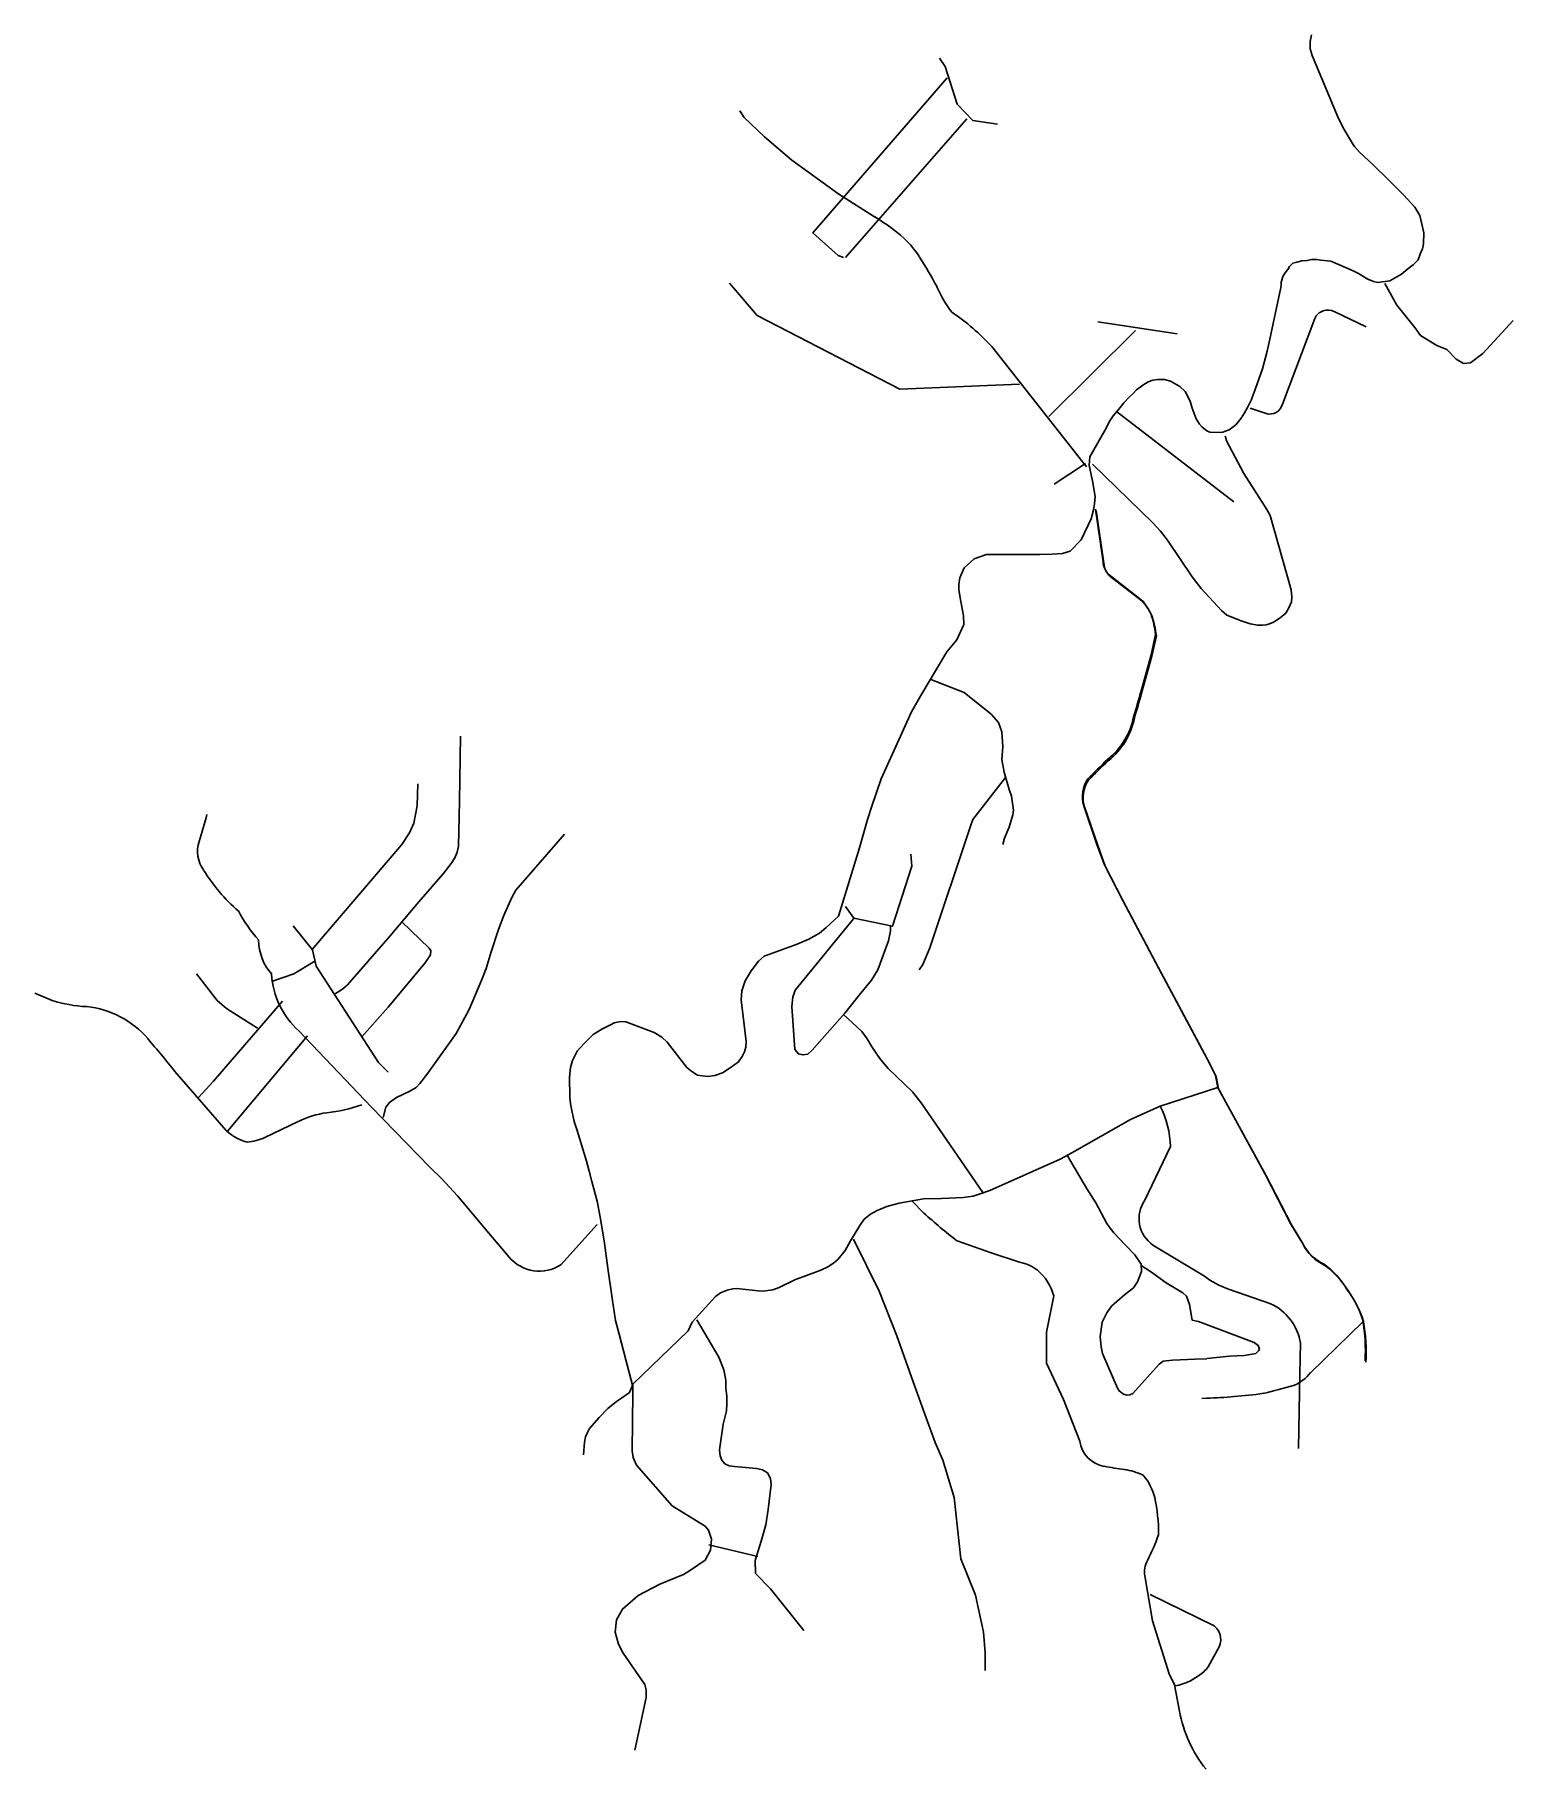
# Model space of a CAD drawing. Header units: metres. Extents: x 341926 to 344122, y 7366456 to 7369032.
import ezdxf

# ---------------------------------------------------------------- set-up
doc = ezdxf.new("R2010")
doc.units = ezdxf.units.M
doc.layers.add('ETAPA 01', color=254, linetype='Continuous', true_color=0xf7f4ba)
doc.layers.add('ETAPA 02', color=7, linetype='Continuous', true_color=0xc7ffff)

msp = doc.modelspace()

# ---------------------------------------------------------------- linework, layer by layer
at = {"layer": 'ETAPA 01', "color": 81, "true_color": 0x9fff7f}
for p, q in [((342318.6, 7367552.7), (342426.4, 7367439.2)), ((342426.4, 7367439.2), (342512.6, 7367350.6)), ((342512.6, 7367350.6), (342530.8, 7367333.2)), ((342530.8, 7367333.2), (342554, 7367307.6)), ((342554, 7367307.6), (342562, 7367298.2)), ((342562, 7367298.2), (342600.7, 7367252.4)), ((342600.7, 7367252.4), (342630.8, 7367216.7)), ((342707.8, 7367205.5), (342761.3, 7367265))]:
    msp.add_line(p, q, dxfattribs=at)
msp.add_lwpolyline([(342927.4, 7366789.4), (342999.9, 7366772)], dxfattribs=at)
at = {"layer": 'ETAPA 01', "color": 81, "true_color": 0x9fff7f, "extrusion": (0, 0, -1)}
msp.add_arc((-341766.1, 7367973.2), 427.6, 193.4023, 198.998, dxfattribs=at)
at = {"layer": 'ETAPA 01', "color": 81, "true_color": 0x9fff7f}
for centre, radius, start, end in [((342216.5, 7367819.7), 48.3, 162.7172, 215.5732), ((342394.7, 7367923.7), 254.5, 211.2881, 229.338), ((342419, 7367830.2), 214.5, 207.6203, 221.7375), ((342337.5, 7367688.3), 78.6, 180.7178, 221.1091), ((342400, 7367643.6), 122, 183.2531, 228.1265), ((342675.6, 7367254.5), 58.6, 220.1603, 303.3604)]:
    msp.add_arc(centre, radius, start, end, dxfattribs=at)
at = {"layer": 'ETAPA 02', "color": 81, "true_color": 0x9fff7f}
for p, q in [((342973.4, 7368918.7), (342979.8, 7368908.7)), ((342979.8, 7368908.7), (343009.9, 7368879.9)), ((343009.9, 7368879.9), (343050.5, 7368845.5)), ((343050.5, 7368845.5), (343120.2, 7368795.2)), ((343120.2, 7368795.2), (343173.1, 7368761.6)), ((343903.1, 7368598.1), (343855.9, 7368620.9)), ((343827.1, 7368610.5), (343779.1, 7368483.3)), ((343347.3, 7368568.6), (343488.2, 7368390.4)), ((343754.6, 7368469.3), (343731, 7368477.4)), ((343512.7, 7368248.9), (343501.3, 7368327.2)), ((343569.3, 7368192.8), (343521.5, 7368229.8)), ((343584.1, 7368110.9), (343590.7, 7368141.1)), ((343568.7, 7368055.8), (343584.1, 7368110.9)), ((343503.5, 7367829.6), (343483.9, 7367886.8)), ((343514.7, 7367799.1), (343503.5, 7367829.6)), ((343541.6, 7367747.2), (343514.7, 7367799.1)), ((343594.4, 7367647.2), (343541.6, 7367747.2)), ((343666.8, 7367511.9), (343594.4, 7367647.2)), ((341926.4, 7367608.6), (341952.3, 7367597.7)), ((343679.5, 7367486.5), (343666.8, 7367511.9)), ((342134.4, 7367492.5), (342207.1, 7367408.6)), ((343682.8, 7367468.4), (343679.5, 7367486.5)), ((343753.1, 7367340), (343682.8, 7367468.4)), ((342268.2, 7367394.5), (342317.8, 7367418)), ((343612.7, 7367380.8), (343574.7, 7367301.2)), ((343791.1, 7367266.7), (343753.1, 7367340)), ((343229.4, 7367300), (343246.7, 7367282)), ((343808, 7367238.7), (343791.1, 7367266.7)), ((343295.8, 7367240.8), (343346.4, 7367223.2)), ((343586.6, 7367234.6), (343663, 7367188.5)), ((343346.4, 7367223.2), (343388.8, 7367209.3)), ((343439.4, 7367159.3), (343428.5, 7367105.1)), ((343698.9, 7367169.3), (343761.5, 7367147.6)), ((343428.5, 7367105.1), (343428.9, 7367059.5)), ((343820.9, 7367045.3), (343897.7, 7367120)), ((343806, 7367088.8), (343805, 7367044.1)), ((343428.9, 7367059.5), (343453.7, 7367005.3)), ((343805, 7367044.1), (343802.7, 7366932.7)), ((343453.7, 7367005.3), (343478.1, 7366943.6)), ((343659.4, 7367007), (343666.6, 7367007.4)), ((343574.6, 7366743.5), (343586, 7366676.6)), ((343582.6, 7366715.9), (343677.4, 7366669.5)), ((343586, 7366676.6), (343610.7, 7366597.9)), ((343682.7, 7366633.4), (343668.5, 7366608.3)), ((343610.7, 7366597.9), (343618.6, 7366581.7)), ((343618.6, 7366581.7), (343626.1, 7366542.8))]:
    msp.add_line(p, q, dxfattribs=at)
at = {"layer": 'ETAPA 02', "color": 254, "true_color": 0xfdf1ba}
for p, q in [((343513.8, 7368247.1), (343502.4, 7368325.5)), ((343570.4, 7368191), (343522.6, 7368228)), ((343585.2, 7368109.1), (343591.8, 7368139.3)), ((343569.8, 7368054), (343585.2, 7368109.1)), ((343504.7, 7367827.8), (343485, 7367885.1)), ((343515.8, 7367797.3), (343504.7, 7367827.8)), ((343542.7, 7367745.4), (343515.8, 7367797.3)), ((343595.5, 7367645.5), (343542.7, 7367745.4)), ((343667.9, 7367510.2), (343595.5, 7367645.5)), ((343680.6, 7367484.7), (343667.9, 7367510.2)), ((343683.9, 7367466.6), (343680.6, 7367484.7)), ((343754.2, 7367338.3), (343683.9, 7367466.6)), ((343792.2, 7367264.9), (343754.2, 7367338.3)), ((343809.2, 7367237), (343792.2, 7367264.9))]:
    msp.add_line(p, q, dxfattribs=at)
at = {"layer": 'ETAPA 02', "color": 81, "true_color": 0x9fff7f}
for points in [[(343822, 7369031.8), (343820.3, 7369021.5), (343820.3, 7369010.8), (343823.1, 7369000.7), (343862.4, 7368907.5), (343870.7, 7368890.8), (343883, 7368870), (343885.9, 7368866), (343893.3, 7368857.4), (343914.4, 7368838), (343935.9, 7368816.7), (343958.6, 7368793.9), (343975.7, 7368775.6), (343983, 7368763.1), (343989.1, 7368737.4), (343988.5, 7368721.2), (343987.1, 7368713.9), (343983.9, 7368707.4), (343980.3, 7368697.7), (343973.3, 7368690.3), (343965, 7368684.2), (343955.8, 7368676.1), (343938.5, 7368666.4), (343920.7, 7368664), (343914.4, 7368665.1), (343905.6, 7368668.6), (343892, 7368677.4), (343883.9, 7368681.1), (343876, 7368684.8), (343857.6, 7368692.5), (343850.6, 7368695.3), (343836.1, 7368697.2), (343830.1, 7368698.1), (343822.3, 7368697.9), (343815.7, 7368696.6), (343807.8, 7368696.1), (343800.3, 7368694), (343794.4, 7368692.4), (343789.6, 7368687.8), (343787.2, 7368683.4), (343784.1, 7368679.9), (343780, 7368673.8), (343779.1, 7368671), (343777.3, 7368664.2), (343776.9, 7368660.4), (343776.7, 7368656.3), (343760, 7368579.5), (343756.2, 7368561.7), (343749.5, 7368535.5), (343738.5, 7368505), (343732.4, 7368489.3), (343726.9, 7368478.1), (343722.5, 7368470.2), (343717.7, 7368462.6), (343710, 7368452.7), (343699.7, 7368445.3), (343689.2, 7368441.1), (343671.2, 7368441.6), (343666.6, 7368443.5), (343659.6, 7368449), (343655.7, 7368453.6), (343651, 7368461.2), (343645.1, 7368477.2), (343642, 7368487.7), (343634.6, 7368501.9), (343626.5, 7368509.4), (343612.7, 7368517.4), (343603.9, 7368519.6), (343593.7, 7368519.6), (343586.6, 7368519), (343579.8, 7368516.6), (343571.7, 7368511.5), (343562.5, 7368504.5), (343557.3, 7368499.2), (343551.8, 7368494.1), (343543.5, 7368485.2), (343535.9, 7368476), (343527.4, 7368466), (343521.7, 7368457.2), (343517.1, 7368447.8), (343493, 7368405.2), (343491.9, 7368392.1), (343497.6, 7368366.9), (343501.1, 7368345.4), (343499.8, 7368335.3), (343498.5, 7368326.2), (343495, 7368313), (343480, 7368281.8), (343463.6, 7368265.1), (343452.6, 7368261.6), (343436.4, 7368260.3), (343418.9, 7368259.9), (343339.8, 7368259.9), (343321.5, 7368253.8), (343306.2, 7368240.3), (343299.8, 7368225.5), (343298.7, 7368215.3), (343298.5, 7368208.2), (343300.6, 7368195.8), (343305.3, 7368168.9), (343305.9, 7368156.2), (343295.4, 7368133.4), (343280.6, 7368115.7), (343242.1, 7368050.5), (343228.3, 7368026.5), (343202.3, 7367969.5), (343183.3, 7367927.1), (343169.4, 7367886.4), (343163, 7367866.6), (343151.1, 7367824.3), (343119.6, 7367722.8), (343101.2, 7367705.6), (343091.7, 7367697.9), (343075.9, 7367688.7), (343058.7, 7367681.6), (343009.4, 7367663.8), (343001.1, 7367656.4), (342990.3, 7367641.8), (342981.3, 7367626.8), (342976.5, 7367612.3), (342975.5, 7367598.7), (342982.5, 7367536.8), (342982, 7367528.7), (342980.2, 7367521.4), (342977, 7367514.6), (342971.5, 7367506.5), (342960.5, 7367498.8), (342947.6, 7367490.2), (342936.1, 7367486.4), (342925.8, 7367484.8), (342918.1, 7367485.9), (342910.7, 7367487.1), (342901.9, 7367492.3), (342894.5, 7367498.3), (342865.6, 7367535.7), (342857.3, 7367543.1), (342845.9, 7367550.1), (342804, 7367566), (342796.7, 7367566.7), (342786.9, 7367564.7), (342782.1, 7367562.3), (342768.3, 7367555.1), (342755.8, 7367547.5), (342742.3, 7367533.7), (342731.7, 7367522.6), (342724.8, 7367508.6), (342722, 7367498.1), (342720.4, 7367484.1), (342720.9, 7367454.5), (342722.1, 7367444.3), (342723.9, 7367434.4), (342727.5, 7367418.3), (342731.8, 7367404.7), (342745.8, 7367359.4), (342749.6, 7367344.3), (342753.7, 7367329), (342761.5, 7367299.7), (342766.5, 7367273.6), (342772.2, 7367237.6), (342777.3, 7367200.5), (342784.2, 7367152.3), (342788.6, 7367122.8), (342794, 7367102.1), (342804.3, 7367064), (342814.7, 7367024.5), (342814.7, 7367015.1), (342813.3, 7366928.9), (342815.1, 7366919), (342820.1, 7366908), (342873.1, 7366847.3), (342887.1, 7366838.6), (342922, 7366817.2), (342927, 7366811.2), (342931.4, 7366797.9), (342929.8, 7366781.7), (342922, 7366766.6), (342900.3, 7366751.9), (342889.6, 7366745.5), (342854.7, 7366731.2), (342822.6, 7366714.2), (342798.9, 7366694.2), (342790, 7366678), (342788.3, 7366659.8), (342793.1, 7366642), (342800, 7366628.5), (342832.4, 7366582.3), (342834.2, 7366574), (342834.4, 7366563), (342817.5, 7366484.6)], [(343270, 7368996.7), (343278.4, 7368984.6), (343296.2, 7368928.7), (343319.5, 7368904.3), (343356.1, 7368899)], [(343281.3, 7368967.6), (343081.8, 7368737.8), (343119.1, 7368704.1), (343127.3, 7368700.9)], [(343130.3, 7368701.1), (343310.5, 7368906.8)], [(343388.5, 7368513.1), (343210.8, 7368505.6), (342999, 7368615.1), (342958, 7368662.8)], [(343931.2, 7368662.6), (343948.8, 7368630.4), (343975.4, 7368597.1), (343984, 7368585), (344008, 7368570.1), (344023, 7368564.4), (344037.1, 7368549.8), (344048, 7368543.8), (344058.4, 7368544.6), (344076.4, 7368558.3), (344121.7, 7368607.3)], [(343432.3, 7368464.8), (343560.8, 7368592.7)], [(343505.1, 7368605.4), (343622.9, 7368587.8)], [(343532.4, 7368472.2), (343706.8, 7368338.4)], [(343693.7, 7368435.9), (343696.4, 7368427.9), (343712.6, 7368397.1), (343721.8, 7368380.2), (343755.8, 7368326.7), (343760.7, 7368318.1), (343791.8, 7368207.7), (343792.8, 7368197.1), (343792.4, 7368189.7), (343788.4, 7368180.6), (343783.8, 7368173.1), (343775.5, 7368165.9), (343765.6, 7368159.7), (343759.9, 7368157.1), (343754.8, 7368155.5), (343750, 7368155.1), (343742.3, 7368154.9), (343731.2, 7368156.9), (343717.6, 7368161.3), (343696.4, 7368170), (343688.4, 7368176.7), (343658.3, 7368209.7), (343644.9, 7368226.6), (343609.3, 7368279.6), (343603.3, 7368287.8), (343597.8, 7368294.8), (343586.5, 7368307.1), (343496.9, 7368394.3)], [(343486.6, 7368395.3), (343440.2, 7368364.6)], [(343256.8, 7368074.2), (343306.5, 7368055.3), (343346.3, 7368023), (343357.3, 7368010.7), (343362.2, 7367996.6), (343363.8, 7367974.4), (343362.4, 7367955.4), (343365.8, 7367936.6), (343373.4, 7367911.2), (343376.9, 7367901.2), (343379.5, 7367880.4), (343378.8, 7367873.4), (343373.2, 7367854.9), (343366.4, 7367838.6), (343364, 7367829.2)], [(342371.3, 7367607.4), (342383.3, 7367614.6), (342390.7, 7367621.2), (342397.9, 7367629), (342454.2, 7367694), (342496.9, 7367744.2), (342533.1, 7367786), (342544.9, 7367801.1), (342550.3, 7367809.4), (342553.5, 7367817.9), (342555.8, 7367826.8), (342557.1, 7367893.6), (342558.4, 7367990.1)], [(342338.1, 7367672.8), (342471.7, 7367829.6), (342483.1, 7367846.7), (342489.4, 7367860.9), (342494.1, 7367886.9), (342495.1, 7367919.6)], [(343367.6, 7367928.8), (343319.1, 7367866.6), (343315.6, 7367856.5), (343255.2, 7367676), (343245.2, 7367651.3), (343239.7, 7367643.1)], [(342443.8, 7367424.1), (342447.5, 7367439.2), (342453, 7367446.5), (342463.4, 7367453.7), (342483.6, 7367463), (342492.7, 7367468.7), (342498.2, 7367474.4), (342510, 7367489.8), (342552.4, 7367548.8), (342571.6, 7367584.2), (342590.1, 7367628.8), (342596.9, 7367645.4), (342604.1, 7367669.8), (342614.7, 7367701.6), (342622.4, 7367722.9), (342634.7, 7367750.7), (342641, 7367761.4), (342712.9, 7367844.8)], [(343130.2, 7367737.2), (343142.4, 7367720), (343199.8, 7367708.1), (343228.5, 7367797.2), (343227.3, 7367814.8)], [(342411.9, 7367543.7), (342451.2, 7367587.8), (342505.9, 7367653.9), (342513.9, 7367665.8), (342514.6, 7367672.1), (342512.1, 7367675.3), (342471.4, 7367714.6)], [(343142.3, 7367718.9), (343055.7, 7367613), (343051.8, 7367602.7), (343050.4, 7367588.7), (343054.9, 7367525.2), (343060.4, 7367518.4), (343067.1, 7367516.9), (343074.2, 7367518.3), (343080.9, 7367524), (343129.1, 7367579.1), (343150.7, 7367605.5), (343169, 7367627.9), (343178.4, 7367643.4), (343194.3, 7367686.2), (343197.2, 7367701), (343197, 7367709.3)], [(342310.4, 7367708.4), (342338.9, 7367672.8), (342344.5, 7367648.9), (342436.7, 7367505.7), (342451, 7367491.3)], [(342257.2, 7367556.8), (342211.3, 7367585.7), (342197.2, 7367598), (342166.4, 7367637.6)], [(342342.2, 7367656), (342311.2, 7367637.3), (342278.1, 7367625.9)], [(342169.3, 7367453.4), (342191.7, 7367478.1), (342294.5, 7367596.9)], [(343127.3, 7367577.2), (343154.7, 7367551.8), (343162.6, 7367540.8), (343169, 7367530), (343177.7, 7367516.5), (343182.8, 7367509.7), (343193.8, 7367496.6), (343229.9, 7367462.2), (343242.4, 7367445.8), (343334.3, 7367312.5)], [(342213, 7367404.2), (342331.3, 7367545.4)], [(343682.8, 7367468.4), (343597.5, 7367441), (343553.6, 7367421.1), (343466.3, 7367371.8), (343449.1, 7367362.1), (343344.3, 7367315.9), (343331.8, 7367311.1), (343319.9, 7367307.1), (343304.7, 7367305.1), (343272.7, 7367303.6), (343246, 7367303.2), (343209.9, 7367296.8), (343191.8, 7367291.8), (343177.4, 7367285.9), (343167.3, 7367280.6), (343158, 7367273.1), (343151.4, 7367263.6), (343137.8, 7367240.7), (343129.8, 7367226.8), (343119.3, 7367213.7), (343112.3, 7367207.8), (343103.8, 7367202.3), (343093.7, 7367197.5), (343068.5, 7367188), (343055.8, 7367183.5), (343031.5, 7367171.4), (343022.2, 7367168.3), (343011.6, 7367166.8), (343005.2, 7367166.1), (342969.1, 7367169.9), (342963.1, 7367169.5), (342954.4, 7367167.5), (342944.8, 7367163.6), (342937.4, 7367158.4), (342902.8, 7367120.3), (342896.5, 7367107.5), (342815, 7367028.4), (342809.6, 7367015.5), (342796.3, 7367006.4), (342790.4, 7367002.3), (342777.4, 7366992.1), (342764.5, 7366978.6), (342750.1, 7366962.1), (342747.3, 7366956.2), (342744.4, 7366950), (342742.5, 7366941.9), (342741.4, 7366923.1)], [(343459.8, 7367366.9), (343487.9, 7367319.2), (343501.9, 7367297.3), (343518.4, 7367266.8), (343521.6, 7367261.5), (343528.4, 7367253), (343545.8, 7367234.6), (343559.7, 7367220.2), (343569, 7367206.4), (343569.6, 7367195.3), (343564, 7367180.2), (343557.6, 7367171.3), (343544.7, 7367160.8), (343532.9, 7367150.6), (343525, 7367143.9), (343518, 7367134.2), (343511.4, 7367120.2), (343508.5, 7367099.1), (343509.7, 7367083.7), (343512, 7367073.7), (343534.2, 7367022.4), (343536.4, 7367018), (343542.9, 7367013.1), (343547.8, 7367011.6), (343552.5, 7367012.4), (343556.9, 7367014.1), (343596.1, 7367057.9), (343602.1, 7367062.2), (343615.6, 7367063.8), (343649.3, 7367065), (343666.6, 7367065.8)], [(343141.9, 7367243.3), (343180.4, 7367166.1), (343206.4, 7367099.9), (343230.9, 7367031.7), (343250, 7366978), (343263.2, 7366941.4), (343274.5, 7366915.1), (343291.5, 7366859.7), (343301.6, 7366768.7), (343323.2, 7366715), (343335, 7366660), (343337.4, 7366629.2), (343337.7, 7366602.9)], [(343569.2, 7367204.5), (343582.9, 7367195.2), (343606.2, 7367178.8), (343630.9, 7367163.7), (343636.3, 7367159), (343641.1, 7367146.4), (343645, 7367123), (343654.3, 7367121), (343737, 7367090.1), (343742.9, 7367085.7), (343744.7, 7367080.3), (343743.4, 7367077.5), (343739.4, 7367073.4), (343722.2, 7367070.6), (343700.5, 7367069.9), (343666.8, 7367066)], [(343068.6, 7366662.4), (343018.9, 7366724.1), (342996.6, 7366747), (342996, 7366766.2), (343005.2, 7366794.8), (343011.8, 7366819), (343015.6, 7366841.9), (343019.7, 7366879.2), (343019, 7366888.2), (343014.5, 7366896.2), (343007.1, 7366900.7), (342998.3, 7366902.8), (342965.4, 7366905.8), (342957.4, 7366906.8), (342951.2, 7366910), (342946.6, 7366915.3), (342943.9, 7366921.7), (342943.3, 7366930.7), (342948.5, 7366968.9), (342953.3, 7366988.6), (342954.1, 7366998.7), (342953.9, 7367010.2), (342952.5, 7367022.1), (342952.7, 7367034.2), (342949.4, 7367049.4), (342942.3, 7367068), (342909.4, 7367123.8)]]:
    msp.add_lwpolyline(points, dxfattribs=at)
at = {"layer": 'ETAPA 02', "color": 81, "true_color": 0x9fff7f, "extrusion": (0, 0, -1)}
for centre, radius, start, end in [((-343000.9, 7368477.9), 331.9, 121.2617, 127.0132), ((-343121.9, 7368628.4), 139, 124.5106, 148.1664), ((-342758.1, 7368389), 574.5, 147.0285, 152.1562), ((-343106.4, 7368349.1), 325.9, 123.8481, 137.6588), ((-343760.3, 7368487.8), 19.3, 193.4615, 287.1471), ((-343541, 7368250.3), 28.3, 313.4951, 357.0406), ((-344546.9, 7366878.3), 1488.8, 44.7621, 46.3488), ((-343529.7, 7367900.4), 47.8, 343.517, 33.3893), ((-341988.8, 7367450.1), 139.4, 96.1087, 139.2131), ((-340919.9, 7366529.8), 1549.8, 139.2669, 141.5973), ((-342374.7, 7367309.1), 122.8, 62.4189, 83.232), ((-343473.2, 7367377.4), 139.5, 152.9705, 178.6194), ((-343869.5, 7367268.1), 68.1, 294.7308, 334.4917), ((-343375.2, 7367144.4), 66.3, 101.8471, 127.1621), ((-343367, 7367139.8), 75, 129.9983, 164.9137), ((-343727.2, 7367075.4), 79.9, 115.3709, 170.3708), ((-343534, 7366815.5), 86.3, 96.7418, 116.2812), ((-343506.8, 7366837.9), 85.5, 140.024, 165.0046), ((-343314.8, 7366803.9), 280.3, 168.4461, 179.8626), ((-343291.6, 7366912.4), 322, 199.5715, 207.0253), ((-343660.1, 7366648.5), 27.2, 129.5061, 213.7215), ((-343625.9, 7366639.6), 52.9, 216.2714, 237.3792), ((-343603.8, 7366664.1), 85.6, 233.8195, 258.8694)]:
    msp.add_arc(centre, radius, start, end, dxfattribs=at)
at = {"layer": 'ETAPA 02', "color": 81, "true_color": 0x9fff7f}
for centre, radius, start, end in [((343436.8, 7368731.6), 186.2, 203.5114, 216.9235), ((343846.6, 7368601.6), 21.4, 64.1864, 155.5135), ((343493.4, 7368125.1), 101.8, 27.5674, 41.7229), ((343411.8, 7368116.8), 180.5, 7.73, 17.8642), ((339062.5, 7369344.6), 4686.9, 343.5714, 344.0397), ((343450.8, 7368041), 109.5, 308.6834, 348.4157), ((342015.4, 7367804.2), 215.9, 253.0242, 266.8712), ((342330.3, 7367683.2), 253.9, 276.768, 288.7543), ((342261.1, 7367458.2), 73.4, 222.529, 254.6521), ((342235.2, 7367464.8), 77.7, 274.7851, 295.0949), ((343613.7, 7367273.8), 47.6, 144.8855, 235.4074), ((343802.3, 7367893.4), 826.1, 227.7375, 232.179), ((343764.2, 7367102.5), 129.1, 31.1294, 53.4747), ((343742.4, 7367293.5), 131.7, 232.9252, 250.6969), ((343747.1, 7367074.8), 158.8, 17.6734, 36.4935), ((343621, 7367076.8), 281.1, 357.0938, 9.4633), ((343768.9, 7367087.6), 67, 293.4659, 320.8547), ((343462.8, 7368210.4), 1230.2, 283.5513, 285.695), ((343660, 7367501), 493.6, 270.7672, 275.5174), ((343672.4, 7367525.2), 516.7, 273.8872, 278.7557), ((343522, 7366949.8), 44.4, 188.0371, 260.0631), ((343864.5, 7368946.1), 2069.8, 260.2619, 261.0985), ((343610.6, 7366749), 36.4, 151.8868, 188.7134), ((343817.5, 7366577.6), 194.5, 190.3162, 218.6011)]:
    msp.add_arc(centre, radius, start, end, dxfattribs=at)
at = {"layer": 'ETAPA 02', "color": 254, "true_color": 0xfdf1ba, "extrusion": (0, 0, -1)}
for centre, radius, start, end in [((-343542.1, 7368248.6), 28.3, 313.4951, 357.0406), ((-344548, 7366876.6), 1488.8, 44.7621, 46.3488), ((-343530.8, 7367898.6), 47.8, 343.517, 33.3893), ((-343870.6, 7367266.3), 68.1, 294.7308, 334.4917)]:
    msp.add_arc(centre, radius, start, end, dxfattribs=at)
at = {"layer": 'ETAPA 02', "color": 254, "true_color": 0xfdf1ba}
for centre, radius, start, end in [((343494.5, 7368123.3), 101.8, 27.5674, 41.7229), ((343412.9, 7368115), 180.5, 7.73, 17.8642), ((339063.6, 7369342.8), 4686.9, 343.5714, 344.0397), ((343451.9, 7368039.2), 109.5, 308.6834, 348.4157), ((343765.3, 7367100.7), 129.1, 31.1294, 53.4747), ((343748.2, 7367073), 158.8, 17.6734, 36.4935), ((343622.1, 7367075), 281.1, 357.0938, 9.4633)]:
    msp.add_arc(centre, radius, start, end, dxfattribs=at)

doc.saveas('drawing.dxf')
